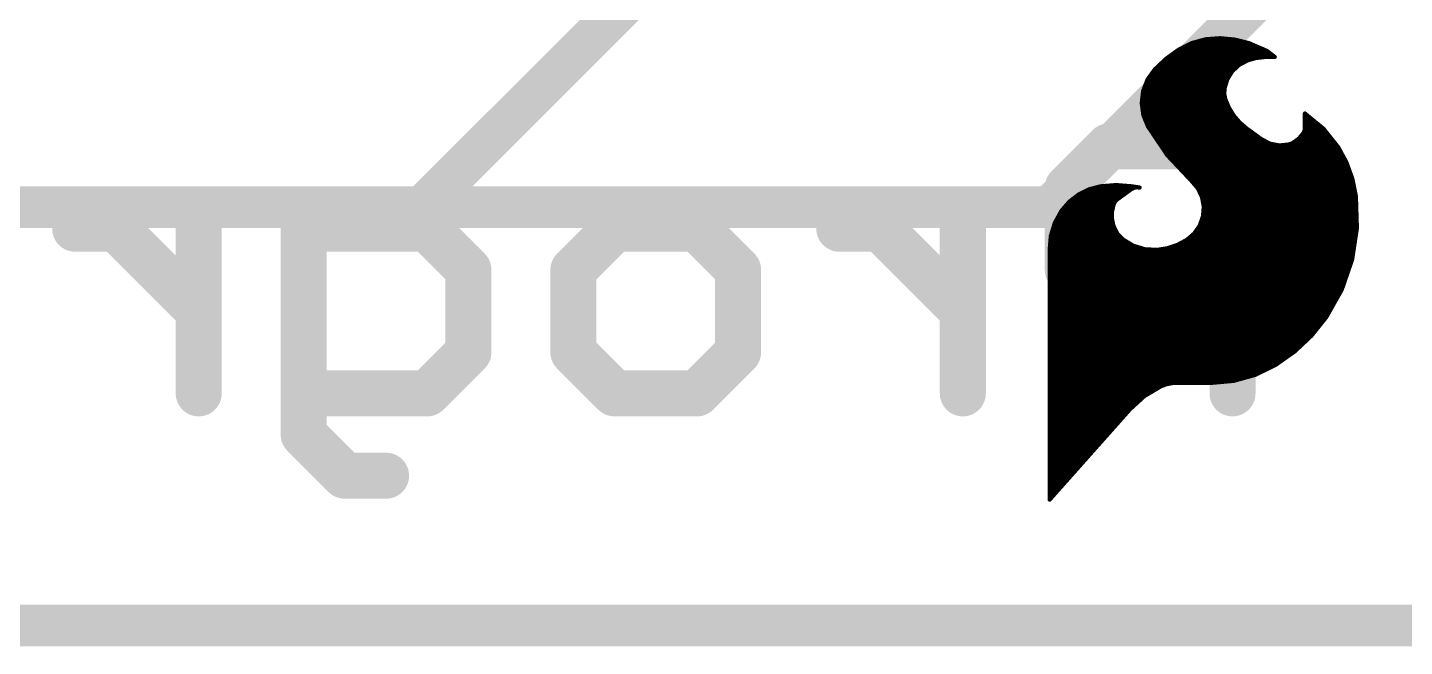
# Model space of a CAD drawing. Extents: x -15.4 to 59.8, y -10.2 to 15.4.
# Drawn here: x 23.01 to 31.36, y -0.13 to 3.63 of the extents above; entities that cross this region are included whole.
import ezdxf

# ---------------------------------------------------------------- set-up
doc = ezdxf.new("R2010")
doc.units = 0
for name, color, linetype in [('1', 12, 'CONTINUOUS'), ('16', 132, 'CONTINUOUS'), ('20', 53, 'CONTINUOUS'), ('21', 41, 'CONTINUOUS'), ('22', 40, 'CONTINUOUS'), ('23', 53, 'CONTINUOUS')]:
    doc.layers.add(name, color=color, linetype=linetype)

msp = doc.modelspace()

# ---------------------------------------------------------------- linework, layer by layer
at = {"layer": '1', "const_width": 0.254}
for points in [[(29.21, 2.54), (30.48, 3.81)], [(20.32, 2.54), (29.21, 2.54)], [(59.69, 0), (0, 0)]]:
    msp.add_lwpolyline(points, dxfattribs=at)
at = {"layer": '1', "const_width": 0.127}
for points in [[(29.1651, 2.5849, 1), (29.2549, 2.4951)], [(29.21, 2.4765, 1), (29.21, 2.6035)]]:
    msp.add_lwpolyline(points, format="xyb", dxfattribs=at)
at = {"layer": '16', "const_width": 0.254}
for points in [[(25.4, 2.54), (26.67, 3.81)], [(15.24, 2.54), (25.4, 2.54)], [(59.69, 0), (0, 0)]]:
    msp.add_lwpolyline(points, dxfattribs=at)
at = {"layer": '16', "const_width": 0.127}
for points in [[(25.3551, 2.5849, 1), (25.4449, 2.4951)], [(25.4, 2.4765, 1), (25.4, 2.6035)]]:
    msp.add_lwpolyline(points, format="xyb", dxfattribs=at)
at = {"layer": '20', "const_width": 0.254}
msp.add_lwpolyline([(0, 0), (59.69, 0)], dxfattribs=at)
at = {"layer": '21', "const_width": 0.0254}
for points in [[(30.0729, 3.5364), (29.9949, 3.4976)], [(30.0102, 3.5052), (30.4917, 3.5052)], [(30.0612, 3.5306), (30.4331, 3.5306)], [(30.1569, 3.5596), (30.0729, 3.5364)], [(30.144, 3.556), (30.3404, 3.556)], [(30.2438, 3.5662), (30.1569, 3.5596)], [(30.3339, 3.5577), (30.2438, 3.5662)], [(30.4216, 3.5357), (30.3339, 3.5577)], [(30.4445, 3.5255), (30.4216, 3.5357)], [(30.4801, 3.5103), (30.4445, 3.5255)], [(30.5305, 3.4882), (30.4801, 3.5103)], [(29.9172, 3.4416), (29.8476, 3.3757)], [(29.9039, 3.429), (30.4068, 3.429)], [(29.9949, 3.4976), (29.9172, 3.4416)], [(29.935, 3.4544), (30.574, 3.4544)], [(29.9702, 3.4798), (30.5414, 3.4798)], [(30.3607, 3.4045), (30.4115, 3.4315)], [(30.4115, 3.4315), (30.4627, 3.446)], [(30.4627, 3.446), (30.5156, 3.4519)], [(30.5156, 3.4519), (30.5766, 3.4519)], [(30.574, 3.4544), (30.5305, 3.4882)], [(30.5765, 3.4519), (30.574, 3.4544)], [(30.5766, 3.4519), (30.5765, 3.4519)], [(29.8476, 3.3757), (29.8045, 3.3153)], [(29.8312, 3.3528), (30.311, 3.3528)], [(29.8502, 3.3782), (30.3326, 3.3782)], [(29.8771, 3.4036), (30.3597, 3.4036)], [(30.2884, 3.3164), (30.3187, 3.3653)], [(30.3187, 3.3653), (30.3607, 3.4045)], [(29.8045, 3.3153), (29.7777, 3.2461)], [(29.7797, 3.2512), (30.2714, 3.2512)], [(29.7895, 3.2766), (30.2764, 3.2766)], [(29.7993, 3.302), (30.284, 3.302)], [(29.8131, 3.3274), (30.2952, 3.3274)], [(30.2704, 3.228), (30.2718, 3.2614)], [(30.2718, 3.2614), (30.2884, 3.3164)], [(29.7777, 3.2461), (29.7691, 3.1724)], [(29.7691, 3.1724), (29.779, 3.0989)], [(29.7694, 3.175), (30.2854, 3.175)], [(29.7724, 3.2004), (30.2759, 3.2004)], [(29.7753, 3.2258), (30.2708, 3.2258)], [(30.2769, 3.1953), (30.2704, 3.228)], [(30.2984, 3.1438), (30.2769, 3.1953)], [(29.7722, 3.1496), (30.296, 3.1496)], [(29.7756, 3.1242), (30.3105, 3.1242)], [(29.779, 3.0989), (29.807, 3.0302)], [(29.7791, 3.0988), (30.3262, 3.0988)], [(30.3277, 3.0963), (30.2984, 3.1438)], [(30.364, 3.0539), (30.3277, 3.0963)], [(30.8721, 3.0169), (30.7595, 3.109)], [(30.7595, 3.109), (30.7595, 3.0201)], [(30.7595, 3.0988), (30.772, 3.0988)], [(29.7894, 3.0734), (30.3473, 3.0734)], [(29.7998, 3.048), (30.3709, 3.048)], [(29.807, 3.0302), (29.9256, 2.8544)], [(29.8121, 3.0226), (30.4005, 3.0226)], [(29.8293, 2.9972), (30.4345, 2.9972)], [(30.4064, 3.0175), (30.364, 3.0539)], [(30.4978, 2.9515), (30.4064, 3.0175)], [(30.7575, 3.0056), (30.7518, 2.9921)], [(30.754, 2.9972), (30.8878, 2.9972)], [(30.7595, 3.0201), (30.7575, 3.0056)], [(30.7595, 3.0734), (30.803, 3.0734)], [(30.7595, 3.048), (30.8341, 3.048)], [(30.7595, 3.0226), (30.8651, 3.0226)], [(30.9627, 2.9032), (30.8721, 3.0169)], [(29.8464, 2.9718), (30.4697, 2.9718)], [(29.8635, 2.9464), (30.5078, 2.9464)], [(29.8807, 2.921), (30.5724, 2.921)], [(30.5491, 2.9253), (30.4978, 2.9515)], [(30.6057, 2.9149), (30.5491, 2.9253)], [(30.6629, 2.921), (30.6057, 2.9149)], [(30.6833, 2.9286), (30.6629, 2.921)], [(30.6629, 2.921), (30.9485, 2.921)], [(30.7222, 2.9554), (30.6833, 2.9286)], [(30.7091, 2.9464), (30.9283, 2.9464)], [(30.7518, 2.9921), (30.7222, 2.9554)], [(30.7354, 2.9718), (30.908, 2.9718)], [(29.8978, 2.8956), (30.9668, 2.8956)], [(29.9149, 2.8702), (30.9804, 2.8702)], [(29.9256, 2.8544), (30.0711, 2.7)], [(29.9346, 2.8448), (30.9941, 2.8448)], [(31.0128, 2.8098), (30.9627, 2.9032)], [(29.9586, 2.8194), (31.0077, 2.8194)], [(29.9825, 2.794), (31.0185, 2.794)], [(30.0064, 2.7686), (31.0276, 2.7686)], [(31.0486, 2.71), (31.0128, 2.8098)], [(29.5199, 2.667), (29.45, 2.6486)], [(29.6139, 2.6744), (29.5199, 2.667)], [(29.5199, 2.667), (29.7079, 2.667)], [(29.7079, 2.667), (29.6139, 2.6744)], [(29.7562, 2.6594), (29.7079, 2.667)], [(30.0304, 2.7432), (31.0367, 2.7432)], [(30.0543, 2.7178), (31.0458, 2.7178)], [(30.0711, 2.7), (30.1094, 2.6551)], [(30.0776, 2.6924), (31.0521, 2.6924)], [(30.0992, 2.667), (31.0572, 2.667)], [(31.0693, 2.606), (31.0486, 2.71)], [(29.3852, 2.6165), (29.3282, 2.5721)], [(29.3522, 2.5908), (29.6249, 2.5908)], [(29.3848, 2.6162), (29.6599, 2.6162)], [(29.45, 2.6486), (29.3852, 2.6165)], [(29.4359, 2.6416), (29.6949, 2.6416)], [(29.6077, 2.5749), (29.6215, 2.5883)], [(29.6215, 2.5883), (29.7054, 2.6492)], [(29.7054, 2.6492), (29.7211, 2.6576)], [(29.7211, 2.6576), (29.7385, 2.6611)], [(29.7385, 2.6611), (29.7562, 2.6594)], [(30.1094, 2.6551), (30.1349, 2.6018)], [(30.1159, 2.6416), (31.0622, 2.6416)], [(30.128, 2.6162), (31.0673, 2.6162)], [(30.1349, 2.6018), (30.1456, 2.5437)], [(30.1369, 2.5908), (31.0698, 2.5908)], [(31.0753, 2.4132), (31.0693, 2.606)], [(29.2812, 2.5171), (29.2411, 2.4439)], [(29.2798, 2.5146), (29.5891, 2.5146)], [(29.3282, 2.5721), (29.2812, 2.5171)], [(29.3008, 2.54), (29.5947, 2.54)], [(29.3224, 2.5654), (29.6027, 2.5654)], [(29.5888, 2.5133), (29.5987, 2.5578)], [(29.5888, 2.4677), (29.5888, 2.5133)], [(29.5987, 2.5578), (29.6077, 2.5749)], [(30.1456, 2.5437), (30.141, 2.4848)], [(30.1416, 2.5654), (31.0706, 2.5654)], [(30.1434, 2.5146), (31.0722, 2.5146)], [(30.1454, 2.54), (31.0714, 2.54)], [(29.2411, 2.4439), (29.2171, 2.364)], [(29.2318, 2.413), (29.6039, 2.413)], [(29.2394, 2.4384), (29.5953, 2.4384)], [(29.252, 2.4638), (29.5896, 2.4638)], [(29.2659, 2.4892), (29.5888, 2.4892)], [(29.5987, 2.4232), (29.5888, 2.4677)], [(29.6209, 2.3798), (29.5987, 2.4232)], [(30.1214, 2.4291), (30.088, 2.3804)], [(30.1104, 2.413), (31.0753, 2.413)], [(30.141, 2.4848), (30.1214, 2.4291)], [(30.1247, 2.4384), (31.0745, 2.4384)], [(30.1336, 2.4638), (31.0738, 2.4638)], [(30.1414, 2.4892), (31.073, 2.4892)], [(31.0465, 2.2225), (31.0753, 2.4132)], [(29.2171, 2.364), (29.2101, 2.2809)], [(29.2148, 2.3368), (29.6672, 2.3368)], [(29.2169, 2.3622), (29.6377, 2.3622)], [(29.2241, 2.3876), (29.6169, 2.3876)], [(29.6546, 2.3444), (29.6209, 2.3798)], [(29.718, 2.3062), (29.6546, 2.3444)], [(30.0432, 2.3419), (29.9868, 2.3115)], [(30.0337, 2.3368), (31.0638, 2.3368)], [(30.088, 2.3804), (30.0432, 2.3419)], [(30.0669, 2.3622), (31.0676, 2.3622)], [(30.093, 2.3876), (31.0715, 2.3876)], [(29.2101, 2.2809), (29.2101, 0.7645)], [(29.2101, 2.2606), (31.0522, 2.2606)], [(29.2105, 2.286), (29.7842, 2.286)], [(29.2127, 2.3114), (29.7094, 2.3114)], [(29.7888, 2.2846), (29.718, 2.3062)], [(29.8628, 2.2809), (29.7888, 2.2846)], [(29.9261, 2.291), (29.8628, 2.2809)], [(29.8948, 2.286), (31.0561, 2.286)], [(29.9868, 2.3115), (29.9261, 2.291)], [(29.9865, 2.3114), (31.0599, 2.3114)], [(29.2101, 2.2352), (31.0484, 2.2352)], [(29.2101, 2.2098), (31.0421, 2.2098)], [(29.2101, 2.1844), (31.0334, 2.1844)], [(30.9837, 2.0401), (31.0465, 2.2225)], [(29.2101, 2.159), (31.0246, 2.159)], [(29.2101, 2.1336), (31.0159, 2.1336)], [(29.2101, 2.1082), (31.0071, 2.1082)], [(29.2101, 2.0828), (30.9984, 2.0828)], [(29.2101, 2.0574), (30.9896, 2.0574)], [(29.2101, 2.032), (30.9791, 2.032)], [(29.2101, 2.0066), (30.9648, 2.0066)], [(30.889, 1.872), (30.9837, 2.0401)], [(29.2101, 1.9812), (30.9505, 1.9812)], [(29.2101, 1.9558), (30.9362, 1.9558)], [(29.2101, 1.9304), (30.9219, 1.9304)], [(29.2101, 1.905), (30.9076, 1.905)], [(29.2101, 1.8796), (30.8933, 1.8796)], [(29.2101, 1.8542), (30.8748, 1.8542)], [(29.2101, 1.8288), (30.8545, 1.8288)], [(30.8006, 1.7613), (30.889, 1.872)], [(29.2101, 1.8034), (30.8342, 1.8034)], [(29.2101, 1.778), (30.8139, 1.778)], [(29.2101, 1.7526), (30.7913, 1.7526)], [(30.6974, 1.6641), (30.8006, 1.7613)], [(29.2101, 1.7272), (30.7644, 1.7272)], [(29.2101, 1.7018), (30.7374, 1.7018)], [(29.2101, 1.6764), (30.7105, 1.6764)], [(30.5817, 1.5824), (30.6974, 1.6641)], [(29.2101, 1.651), (30.6789, 1.651)], [(29.2101, 1.6256), (30.6429, 1.6256)], [(29.2101, 1.6002), (30.6069, 1.6002)], [(30.4587, 1.5224), (30.5817, 1.5824)], [(29.2101, 1.5748), (30.5661, 1.5748)], [(29.2101, 1.5494), (30.514, 1.5494)], [(29.2101, 1.524), (30.4619, 1.524)], [(29.2101, 1.4986), (30.3734, 1.4986)], [(30.3268, 1.4856), (30.4587, 1.5224)], [(29.2101, 1.4732), (30.1905, 1.4732)], [(29.2101, 1.4478), (29.8771, 1.4478)], [(29.2101, 1.4224), (29.8344, 1.4224)], [(29.7845, 1.3927), (29.8857, 1.4529)], [(29.8857, 1.4529), (29.9229, 1.4664)], [(29.9229, 1.4664), (29.9619, 1.4732)], [(29.9619, 1.4732), (30.1905, 1.4732)], [(30.1905, 1.4732), (30.3268, 1.4856)], [(29.2101, 1.397), (29.7917, 1.397)], [(29.2101, 1.3716), (29.7614, 1.3716)], [(29.2101, 1.3462), (29.7337, 1.3462)], [(29.6977, 1.3132), (29.7845, 1.3927)], [(29.2101, 1.3208), (29.706, 1.3208)], [(29.2101, 0.7645), (29.6977, 1.3132)], [(29.2101, 1.2954), (29.6819, 1.2954)], [(29.2101, 1.27), (29.6593, 1.27)], [(29.2101, 1.2446), (29.6367, 1.2446)], [(29.2101, 1.2192), (29.6142, 1.2192)], [(29.2101, 1.1938), (29.5916, 1.1938)], [(29.2101, 1.1684), (29.569, 1.1684)], [(29.2101, 1.143), (29.5465, 1.143)], [(29.2101, 1.1176), (29.5239, 1.1176)], [(29.2101, 1.0922), (29.5013, 1.0922)], [(29.2101, 1.0668), (29.4787, 1.0668)], [(29.2101, 1.0414), (29.4562, 1.0414)], [(29.2101, 1.016), (29.4336, 1.016)], [(29.2101, 0.9906), (29.411, 0.9906)], [(29.2101, 0.9652), (29.3885, 0.9652)], [(29.2101, 0.9398), (29.3659, 0.9398)], [(29.2101, 0.9144), (29.3433, 0.9144)], [(29.2101, 0.889), (29.3207, 0.889)], [(29.2101, 0.8636), (29.2982, 0.8636)], [(29.2101, 0.8382), (29.2756, 0.8382)], [(29.2101, 0.8128), (29.253, 0.8128)], [(29.2101, 0.7874), (29.2304, 0.7874)]]:
    msp.add_lwpolyline(points, dxfattribs=at)
at = {"layer": '21', "const_width": 0.0127}
for points in [[(30.0102, 3.5116, 1), (30.0102, 3.4989)], [(30.0612, 3.537, 1), (30.0612, 3.5243)], [(30.0712, 3.5425, 1), (30.0746, 3.5303)], [(30.0757, 3.5307, 1), (30.0701, 3.5421)], [(30.144, 3.5623, 1), (30.144, 3.5497)], [(30.1564, 3.5659, 1), (30.1574, 3.5532)], [(30.1586, 3.5535, 1), (30.1552, 3.5657)], [(30.2444, 3.5725, 1), (30.2432, 3.5599)], [(30.2443, 3.5599, 1), (30.2433, 3.5725)], [(30.3354, 3.5638, 1), (30.3323, 3.5515)], [(30.3332, 3.5513, 1), (30.3345, 3.564)], [(30.3404, 3.5497, 1), (30.3404, 3.5623)], [(30.4242, 3.5415, 1), (30.419, 3.5299)], [(30.4201, 3.5295, 1), (30.4231, 3.5419)], [(30.4331, 3.5243, 1), (30.4331, 3.537)], [(30.447, 3.5313, 1), (30.442, 3.5197)], [(30.4419, 3.5197, 1), (30.4471, 3.5313)], [(30.4826, 3.5161, 1), (30.4776, 3.5045)], [(30.4776, 3.5045, 1), (30.4826, 3.5161)], [(30.4917, 3.4989, 1), (30.4917, 3.5116)], [(29.9039, 3.4354, 1), (29.9039, 3.4227)], [(29.9135, 3.4467, 1), (29.9209, 3.4364)], [(29.9216, 3.4369, 1), (29.9128, 3.4462)], [(29.935, 3.4607, 1), (29.935, 3.4481)], [(29.9702, 3.4861, 1), (29.9702, 3.4735)], [(29.9921, 3.5033, 1), (29.9977, 3.4919)], [(29.9986, 3.4924, 1), (29.9912, 3.5028)], [(30.4098, 3.4376, 1), (30.4132, 3.4254)], [(30.4068, 3.4227, 1), (30.4068, 3.4354)], [(30.4145, 3.4259, 1), (30.4085, 3.4371)], [(30.462, 3.4523, 1), (30.4634, 3.4397)], [(30.4644, 3.4399, 1), (30.461, 3.4521)], [(30.5156, 3.4583, 1), (30.5156, 3.4456)], [(30.5163, 3.4456, 1), (30.5149, 3.4582)], [(30.5344, 3.4932, 1), (30.5266, 3.4832)], [(30.528, 3.4824, 1), (30.5331, 3.494)], [(30.5414, 3.4735, 1), (30.5414, 3.4861)], [(30.5785, 3.4589, 1), (30.5695, 3.4499)], [(30.5701, 3.4494, 1), (30.5779, 3.4594)], [(30.5765, 3.4583, 1), (30.5765, 3.4456)], [(30.572, 3.4474, 1), (30.581, 3.4564)], [(30.574, 3.4481, 1), (30.574, 3.4607)], [(30.5766, 3.4456, 1), (30.5766, 3.4583)], [(30.5766, 3.4456, 1), (30.5766, 3.4583)], [(29.8312, 3.3592, 1), (29.8312, 3.3465)], [(29.8432, 3.3803, 1), (29.852, 3.3711)], [(29.8528, 3.372, 1), (29.8424, 3.3794)], [(29.8502, 3.3845, 1), (29.8502, 3.3719)], [(29.8771, 3.4099, 1), (29.8771, 3.3973)], [(30.311, 3.3465, 1), (30.311, 3.3592)], [(30.3144, 3.3699, 1), (30.3231, 3.3606)], [(30.3241, 3.3619, 1), (30.3133, 3.3686)], [(30.3326, 3.3719, 1), (30.3326, 3.3845)], [(30.3578, 3.4101, 1), (30.3637, 3.3989)], [(30.3651, 3.3999, 1), (30.3564, 3.4092)], [(30.3597, 3.3973, 1), (30.3597, 3.4099)], [(29.7797, 3.2576, 1), (29.7797, 3.2449)], [(29.7895, 3.283, 1), (29.7895, 3.2703)], [(29.7993, 3.3083, 1), (29.7993, 3.2957)], [(29.7993, 3.319, 1), (29.8096, 3.3116)], [(29.8104, 3.313, 1), (29.7985, 3.3176)], [(29.8131, 3.3338, 1), (29.8131, 3.3211)], [(30.2781, 3.2611, 1), (30.2655, 3.2617)], [(30.2657, 3.2632, 1), (30.2779, 3.2596)], [(30.2714, 3.2449, 1), (30.2714, 3.2576)], [(30.2764, 3.2703, 1), (30.2764, 3.283)], [(30.283, 3.3198, 1), (30.2938, 3.3131)], [(30.2945, 3.3146, 1), (30.2823, 3.3183)], [(30.284, 3.2957, 1), (30.284, 3.3083)], [(30.2952, 3.3211, 1), (30.2952, 3.3338)], [(29.7754, 3.1733, 1), (29.7628, 3.1716)], [(29.7628, 3.1732, 1), (29.7754, 3.1717)], [(29.7694, 3.1814, 1), (29.7694, 3.1687)], [(29.7724, 3.2067, 1), (29.7724, 3.1941)], [(29.7753, 3.2321, 1), (29.7753, 3.2195)], [(29.784, 3.2454, 1), (29.7714, 3.2469)], [(29.7718, 3.2484, 1), (29.7837, 3.2438)], [(30.264, 3.2283, 1), (30.2767, 3.2278)], [(30.2766, 3.2293, 1), (30.2642, 3.2268)], [(30.2828, 3.1977, 1), (30.271, 3.1929)], [(30.2707, 3.1941, 1), (30.2831, 3.1965)], [(30.2708, 3.2195, 1), (30.2708, 3.2321)], [(30.2759, 3.1941, 1), (30.2759, 3.2067)], [(30.2854, 3.1687, 1), (30.2854, 3.1814)], [(29.7722, 3.1559, 1), (29.7722, 3.1433)], [(29.7756, 3.1305, 1), (29.7756, 3.1179)], [(29.7727, 3.0981, 1), (29.7853, 3.0998)], [(29.7849, 3.1013, 1), (29.7732, 3.0965)], [(29.7791, 3.1052, 1), (29.7791, 3.0925)], [(30.3038, 3.1471, 1), (30.293, 3.1405)], [(30.2925, 3.1413, 1), (30.3042, 3.1462)], [(30.296, 3.1433, 1), (30.296, 3.1559)], [(30.3105, 3.1179, 1), (30.3105, 3.1305)], [(30.3325, 3.1004, 1), (30.3229, 3.0922)], [(30.3223, 3.093, 1), (30.3331, 3.0996)], [(30.3262, 3.0925, 1), (30.3262, 3.1052)], [(30.7635, 3.1139, 1), (30.7555, 3.1041)], [(30.7659, 3.109, 1), (30.7532, 3.109)], [(30.7595, 3.1052, 1), (30.7595, 3.0925)], [(30.772, 3.0925, 1), (30.772, 3.1052)], [(29.7894, 3.0798, 1), (29.7894, 3.0671)], [(29.7998, 3.0543, 1), (29.7998, 3.0417)], [(29.8123, 3.0338, 1), (29.8017, 3.0266)], [(29.8011, 3.0278, 1), (29.8129, 3.0326)], [(29.8121, 3.029, 1), (29.8121, 3.0163)], [(29.8293, 3.0036, 1), (29.8293, 2.9909)], [(30.3473, 3.0671, 1), (30.3473, 3.0798)], [(30.3682, 3.0587, 1), (30.3599, 3.0491)], [(30.3592, 3.0498, 1), (30.3689, 3.058)], [(30.3709, 3.0417, 1), (30.3709, 3.0543)], [(30.4101, 3.0226, 1), (30.4027, 3.0124)], [(30.4005, 3.0163, 1), (30.4005, 3.029)], [(30.4023, 3.0127, 1), (30.4105, 3.0223)], [(30.4345, 2.9909, 1), (30.4345, 3.0036)], [(30.754, 3.0036, 1), (30.754, 2.9909)], [(30.7512, 3.0064, 1), (30.7638, 3.0047)], [(30.7634, 3.0031, 1), (30.7517, 3.0081)], [(30.7595, 3.0798, 1), (30.7595, 3.0671)], [(30.7595, 3.0543, 1), (30.7595, 3.0417)], [(30.7595, 3.029, 1), (30.7595, 3.0163)], [(30.7658, 3.0192, 1), (30.7532, 3.021)], [(30.7532, 3.0201, 1), (30.7659, 3.0201)], [(30.803, 3.0671, 1), (30.803, 3.0798)], [(30.8341, 3.0417, 1), (30.8341, 3.0543)], [(30.8651, 3.0163, 1), (30.8651, 3.029)], [(30.877, 3.0209, 1), (30.8671, 3.013)], [(30.868, 3.012, 1), (30.8761, 3.0218)], [(30.8878, 2.9909, 1), (30.8878, 3.0036)], [(29.8464, 2.9781, 1), (29.8464, 2.9655)], [(29.8635, 2.9527, 1), (29.8635, 2.9401)], [(29.8807, 2.9274, 1), (29.8807, 2.9147)], [(30.4697, 2.9655, 1), (30.4697, 2.9781)], [(30.5007, 2.9572, 1), (30.4949, 2.9458)], [(30.4941, 2.9464, 1), (30.5015, 2.9566)], [(30.5078, 2.9401, 1), (30.5078, 2.9527)], [(30.5502, 2.9316, 1), (30.5479, 2.9191)], [(30.5462, 2.9197, 1), (30.552, 2.931)], [(30.5724, 2.9147, 1), (30.5724, 2.9274)], [(30.605, 2.9212, 1), (30.6063, 2.9085)], [(30.6045, 2.9086, 1), (30.6068, 2.9211)], [(30.6629, 2.9274, 1), (30.6629, 2.9147)], [(30.6607, 2.927, 1), (30.6651, 2.915)], [(30.6636, 2.9147, 1), (30.6622, 2.9273)], [(30.6797, 2.9338, 1), (30.6869, 2.9234)], [(30.6855, 2.9226, 1), (30.6811, 2.9346)], [(30.7091, 2.9527, 1), (30.7091, 2.9401)], [(30.7172, 2.9594, 1), (30.7271, 2.9514)], [(30.7258, 2.9501, 1), (30.7186, 2.9606)], [(30.7354, 2.9781, 1), (30.7354, 2.9655)], [(30.746, 2.9946, 1), (30.7576, 2.9896)], [(30.7567, 2.9881, 1), (30.7469, 2.9961)], [(30.908, 2.9655, 1), (30.908, 2.9781)], [(30.9283, 2.9401, 1), (30.9283, 2.9527)], [(30.9485, 2.9147, 1), (30.9485, 2.9274)], [(29.8978, 2.9019, 1), (29.8978, 2.8893)], [(29.9149, 2.8765, 1), (29.9149, 2.8639)], [(29.9302, 2.8587, 1), (29.921, 2.85)], [(29.9204, 2.8508, 1), (29.9309, 2.8579)], [(29.9346, 2.8512, 1), (29.9346, 2.8385)], [(30.9683, 2.9062, 1), (30.9571, 2.9002)], [(30.9577, 2.8992, 1), (30.9677, 2.9072)], [(30.9668, 2.8893, 1), (30.9668, 2.9019)], [(30.9804, 2.8639, 1), (30.9804, 2.8765)], [(30.9941, 2.8385, 1), (30.9941, 2.8512)], [(29.9586, 2.8258, 1), (29.9586, 2.8131)], [(29.9825, 2.8003, 1), (29.9825, 2.7877)], [(30.0064, 2.775, 1), (30.0064, 2.7623)], [(31.0188, 2.8119, 1), (31.0069, 2.8076)], [(31.0072, 2.8068, 1), (31.0184, 2.8128)], [(31.0077, 2.8131, 1), (31.0077, 2.8258)], [(31.0185, 2.7877, 1), (31.0185, 2.8003)], [(31.0276, 2.7623, 1), (31.0276, 2.775)], [(29.5199, 2.6734, 1), (29.5199, 2.6607)], [(29.5194, 2.6733, 1), (29.5204, 2.6607)], [(29.5215, 2.6609, 1), (29.5183, 2.6731)], [(29.6144, 2.6807, 1), (29.6134, 2.668)], [(29.6144, 2.668, 1), (29.6134, 2.6807)], [(29.7089, 2.6733, 1), (29.7069, 2.6607)], [(29.7074, 2.6607, 1), (29.7084, 2.6733)], [(29.7079, 2.6607, 1), (29.7079, 2.6734)], [(30.0304, 2.7496, 1), (30.0304, 2.7369)], [(30.0543, 2.7241, 1), (30.0543, 2.7115)], [(30.0759, 2.7041, 1), (30.0663, 2.6959)], [(30.0665, 2.6956, 1), (30.0757, 2.7044)], [(30.0776, 2.6987, 1), (30.0776, 2.6861)], [(30.0992, 2.6734, 1), (30.0992, 2.6607)], [(31.0367, 2.7369, 1), (31.0367, 2.7496)], [(31.0549, 2.7112, 1), (31.0424, 2.7087)], [(31.0427, 2.7078, 1), (31.0546, 2.7121)], [(31.0458, 2.7115, 1), (31.0458, 2.7241)], [(31.0521, 2.6861, 1), (31.0521, 2.6987)], [(31.0572, 2.6607, 1), (31.0572, 2.6734)], [(29.3522, 2.5972, 1), (29.3522, 2.5845)], [(29.3848, 2.6225, 1), (29.3848, 2.6099)], [(29.3824, 2.6222, 1), (29.388, 2.6108)], [(29.3891, 2.6115, 1), (29.3813, 2.6215)], [(29.4359, 2.6479, 1), (29.4359, 2.6353)], [(29.4484, 2.6547, 1), (29.4516, 2.6424)], [(29.4528, 2.6429, 1), (29.4472, 2.6543)], [(29.6178, 2.5934, 1), (29.6252, 2.5832)], [(29.6259, 2.5838, 1), (29.6171, 2.5928)], [(29.6249, 2.5845, 1), (29.6249, 2.5972)], [(29.6599, 2.6099, 1), (29.6599, 2.6225)], [(29.6949, 2.6353, 1), (29.6949, 2.6479)], [(29.7024, 2.6548, 1), (29.7084, 2.6436)], [(29.7091, 2.6441, 1), (29.7017, 2.6543)], [(29.7198, 2.6638, 1), (29.7223, 2.6514)], [(29.7241, 2.652, 1), (29.7181, 2.6632)], [(29.7391, 2.6674, 1), (29.7379, 2.6548)], [(29.7398, 2.6549, 1), (29.7372, 2.6673)], [(29.7552, 2.6531, 1), (29.7572, 2.6657)], [(29.7556, 2.6531, 1), (29.7568, 2.6657)], [(30.1152, 2.6578, 1), (30.1037, 2.6523)], [(30.1046, 2.6509, 1), (30.1143, 2.6592)], [(30.1159, 2.6479, 1), (30.1159, 2.6353)], [(30.128, 2.6225, 1), (30.128, 2.6099)], [(30.1411, 2.6029, 1), (30.1286, 2.6006)], [(30.1291, 2.599, 1), (30.1406, 2.6045)], [(30.1369, 2.5972, 1), (30.1369, 2.5845)], [(31.0622, 2.6353, 1), (31.0622, 2.6479)], [(31.0756, 2.6062, 1), (31.063, 2.6058)], [(31.0631, 2.6048, 1), (31.0755, 2.6072)], [(31.0673, 2.6099, 1), (31.0673, 2.6225)], [(31.0698, 2.5845, 1), (31.0698, 2.5972)], [(29.2798, 2.521, 1), (29.2798, 2.5083)], [(29.2764, 2.5212, 1), (29.286, 2.513)], [(29.2868, 2.514, 1), (29.2756, 2.5202)], [(29.3008, 2.5463, 1), (29.3008, 2.5337)], [(29.3224, 2.5717, 1), (29.3224, 2.5591)], [(29.3243, 2.5771, 1), (29.3321, 2.5671)], [(29.333, 2.568, 1), (29.3233, 2.5762)], [(29.5951, 2.5133, 1), (29.5824, 2.5133)], [(29.5826, 2.5147, 1), (29.595, 2.5119)], [(29.5891, 2.5083, 1), (29.5891, 2.521)], [(29.5931, 2.5608, 1), (29.6043, 2.5548)], [(29.6049, 2.5564, 1), (29.5925, 2.5592)], [(29.5947, 2.5337, 1), (29.5947, 2.5463)], [(29.6033, 2.5794, 1), (29.6121, 2.5703)], [(29.6133, 2.5719, 1), (29.6021, 2.5778)], [(29.6027, 2.5591, 1), (29.6027, 2.5717)], [(30.1416, 2.5717, 1), (30.1416, 2.5591)], [(30.1434, 2.521, 1), (30.1434, 2.5083)], [(30.1454, 2.5463, 1), (30.1454, 2.5337)], [(30.152, 2.5432, 1), (30.1393, 2.5442)], [(30.1394, 2.5425, 1), (30.1519, 2.5448)], [(31.0706, 2.5591, 1), (31.0706, 2.5717)], [(31.0714, 2.5337, 1), (31.0714, 2.5463)], [(31.0722, 2.5083, 1), (31.0722, 2.521)], [(29.2318, 2.4194, 1), (29.2318, 2.4067)], [(29.2394, 2.4447, 1), (29.2394, 2.4321)], [(29.2355, 2.447, 1), (29.2467, 2.4409)], [(29.2472, 2.4421, 1), (29.235, 2.4458)], [(29.252, 2.4701, 1), (29.252, 2.4575)], [(29.2659, 2.4956, 1), (29.2659, 2.4829)], [(29.5824, 2.4677, 1), (29.5951, 2.4677)], [(29.595, 2.4691, 1), (29.5826, 2.4663)], [(29.5888, 2.4829, 1), (29.5888, 2.4956)], [(29.5896, 2.4575, 1), (29.5896, 2.4701)], [(29.6044, 2.4261, 1), (29.593, 2.4203)], [(29.5925, 2.4218, 1), (29.6049, 2.4246)], [(29.5953, 2.4321, 1), (29.5953, 2.4447)], [(29.6039, 2.4067, 1), (29.6039, 2.4194)], [(30.1104, 2.4194, 1), (30.1104, 2.4067)], [(30.1154, 2.4312, 1), (30.1274, 2.427)], [(30.1266, 2.4255, 1), (30.1162, 2.4327)], [(30.1247, 2.4447, 1), (30.1247, 2.4321)], [(30.1336, 2.4701, 1), (30.1336, 2.4575)], [(30.1347, 2.4853, 1), (30.1474, 2.4843)], [(30.1414, 2.4956, 1), (30.1414, 2.4829)], [(30.147, 2.4827, 1), (30.1351, 2.4869)], [(31.0816, 2.4122, 1), (31.0691, 2.4141)], [(31.073, 2.4829, 1), (31.073, 2.4956)], [(31.0738, 2.4575, 1), (31.0738, 2.4701)], [(31.0745, 2.4321, 1), (31.0745, 2.4447)], [(31.0753, 2.4067, 1), (31.0753, 2.4194)], [(29.2148, 2.3432, 1), (29.2148, 2.3305)], [(29.2169, 2.3685, 1), (29.2169, 2.3559)], [(29.2234, 2.3635, 1), (29.2107, 2.3646)], [(29.211, 2.3659, 1), (29.2231, 2.3622)], [(29.2241, 2.3939, 1), (29.2241, 2.3813)], [(29.6255, 2.3841, 1), (29.6163, 2.3754)], [(29.6153, 2.3769, 1), (29.6266, 2.3826)], [(29.6169, 2.3813, 1), (29.6169, 2.3939)], [(29.6377, 2.3559, 1), (29.6377, 2.3685)], [(29.6579, 2.3498, 1), (29.6513, 2.339)], [(29.65, 2.34, 1), (29.6592, 2.3488)], [(29.6672, 2.3305, 1), (29.6672, 2.3432)], [(30.0337, 2.3432, 1), (30.0337, 2.3305)], [(30.0391, 2.3467, 1), (30.0473, 2.3371)], [(30.0462, 2.3363, 1), (30.0402, 2.3475)], [(30.0669, 2.3685, 1), (30.0669, 2.3559)], [(30.0828, 2.3839, 1), (30.0933, 2.3768)], [(30.0922, 2.3755, 1), (30.0839, 2.3852)], [(30.093, 2.3939, 1), (30.093, 2.3813)], [(31.0638, 2.3305, 1), (31.0638, 2.3432)], [(31.0676, 2.3559, 1), (31.0676, 2.3685)], [(31.069, 2.413, 1), (31.0817, 2.4134)], [(31.0715, 2.3813, 1), (31.0715, 2.3939)], [(29.2165, 2.2809, 1), (29.2037, 2.2809)], [(29.2038, 2.2814, 1), (29.2164, 2.2804)], [(29.2101, 2.267, 1), (29.2101, 2.2543)], [(29.2105, 2.2923, 1), (29.2105, 2.2797)], [(29.2127, 2.3177, 1), (29.2127, 2.3051)], [(29.7094, 2.3051, 1), (29.7094, 2.3177)], [(29.7199, 2.3123, 1), (29.7162, 2.3001)], [(29.7147, 2.3007, 1), (29.7213, 2.3116)], [(29.7892, 2.2909, 1), (29.7885, 2.2782)], [(29.7842, 2.2797, 1), (29.7842, 2.2923)], [(29.787, 2.2785, 1), (29.7907, 2.2906)], [(29.8618, 2.2872, 1), (29.8638, 2.2746)], [(29.8625, 2.2746, 1), (29.8631, 2.2872)], [(29.8948, 2.2923, 1), (29.8948, 2.2797)], [(29.9241, 2.297, 1), (29.9281, 2.285)], [(29.9271, 2.2847, 1), (29.9251, 2.2972)], [(29.9865, 2.3177, 1), (29.9865, 2.3051)], [(29.9838, 2.3171, 1), (29.9898, 2.3059)], [(29.9888, 2.3055, 1), (29.9848, 2.3175)], [(31.0522, 2.2543, 1), (31.0522, 2.267)], [(31.0561, 2.2797, 1), (31.0561, 2.2923)], [(31.0599, 2.3051, 1), (31.0599, 2.3177)], [(29.2101, 2.2416, 1), (29.2101, 2.2289)], [(29.2101, 2.2161, 1), (29.2101, 2.2035)], [(29.2101, 2.1907, 1), (29.2101, 2.1781)], [(31.0334, 2.1781, 1), (31.0334, 2.1907)], [(31.0402, 2.2234, 1), (31.0528, 2.2215)], [(31.0525, 2.2204, 1), (31.0405, 2.2245)], [(31.0421, 2.2035, 1), (31.0421, 2.2161)], [(31.0484, 2.2289, 1), (31.0484, 2.2416)], [(29.2101, 2.1654, 1), (29.2101, 2.1527)], [(29.2101, 2.1399, 1), (29.2101, 2.1273)], [(29.2101, 2.1145, 1), (29.2101, 2.1019)], [(29.2101, 2.0892, 1), (29.2101, 2.0765)], [(30.9984, 2.0765, 1), (30.9984, 2.0892)], [(31.0071, 2.1019, 1), (31.0071, 2.1145)], [(31.0159, 2.1273, 1), (31.0159, 2.1399)], [(31.0246, 2.1527, 1), (31.0246, 2.1654)], [(29.2101, 2.0637, 1), (29.2101, 2.0511)], [(29.2101, 2.0383, 1), (29.2101, 2.0257)], [(29.2101, 2.013, 1), (29.2101, 2.0003)], [(30.9648, 2.0003, 1), (30.9648, 2.013)], [(30.9777, 2.0421, 1), (30.9897, 2.038)], [(30.9892, 2.037, 1), (30.9781, 2.0432)], [(30.9791, 2.0257, 1), (30.9791, 2.0383)], [(30.9896, 2.0511, 1), (30.9896, 2.0637)], [(29.2101, 1.9876, 1), (29.2101, 1.9748)], [(29.2101, 1.9622, 1), (29.2101, 1.9494)], [(29.2101, 1.9368, 1), (29.2101, 1.9241)], [(30.9219, 1.9241, 1), (30.9219, 1.9368)], [(30.9362, 1.9494, 1), (30.9362, 1.9622)], [(30.9505, 1.9748, 1), (30.9505, 1.9876)], [(29.2101, 1.9114, 1), (29.2101, 1.8986)], [(29.2101, 1.886, 1), (29.2101, 1.8733)], [(29.2101, 1.8606, 1), (29.2101, 1.8478)], [(29.2101, 1.8352, 1), (29.2101, 1.8224)], [(30.8545, 1.8224, 1), (30.8545, 1.8352)], [(30.8748, 1.8478, 1), (30.8748, 1.8606)], [(30.8835, 1.8751, 1), (30.8945, 1.8689)], [(30.894, 1.868, 1), (30.884, 1.876)], [(30.8933, 1.8733, 1), (30.8933, 1.886)], [(30.9076, 1.8986, 1), (30.9076, 1.9114)], [(29.2101, 1.8098, 1), (29.2101, 1.7971)], [(29.2101, 1.7844, 1), (29.2101, 1.7716)], [(29.2101, 1.759, 1), (29.2101, 1.7463)], [(30.7913, 1.7463, 1), (30.7913, 1.759)], [(30.7956, 1.7653, 1), (30.8055, 1.7573)], [(30.8049, 1.7567, 1), (30.7962, 1.7659)], [(30.8139, 1.7716, 1), (30.8139, 1.7844)], [(30.8342, 1.7971, 1), (30.8342, 1.8098)], [(29.2101, 1.7336, 1), (29.2101, 1.7208)], [(29.2101, 1.7082, 1), (29.2101, 1.6954)], [(29.2101, 1.6828, 1), (29.2101, 1.6701)], [(30.6931, 1.6687, 1), (30.7018, 1.6595)], [(30.7011, 1.6589, 1), (30.6938, 1.6693)], [(30.7105, 1.6701, 1), (30.7105, 1.6828)], [(30.7374, 1.6954, 1), (30.7374, 1.7082)], [(30.7644, 1.7208, 1), (30.7644, 1.7336)], [(29.2101, 1.6574, 1), (29.2101, 1.6446)], [(29.2101, 1.632, 1), (29.2101, 1.6193)], [(29.2101, 1.6066, 1), (29.2101, 1.5938)], [(30.578, 1.5876, 1), (30.5854, 1.5772)], [(30.5845, 1.5767, 1), (30.5789, 1.5881)], [(30.6069, 1.5938, 1), (30.6069, 1.6066)], [(30.6429, 1.6193, 1), (30.6429, 1.632)], [(30.6789, 1.6446, 1), (30.6789, 1.6574)], [(29.2101, 1.5812, 1), (29.2101, 1.5684)], [(29.2101, 1.5558, 1), (29.2101, 1.5431)], [(29.2101, 1.5304, 1), (29.2101, 1.5176)], [(29.2101, 1.505, 1), (29.2101, 1.4923)], [(30.3734, 1.4923, 1), (30.3734, 1.505)], [(30.4559, 1.5281, 1), (30.4614, 1.5167)], [(30.4604, 1.5163, 1), (30.457, 1.5285)], [(30.4619, 1.5176, 1), (30.4619, 1.5304)], [(30.514, 1.5431, 1), (30.514, 1.5558)], [(30.5661, 1.5684, 1), (30.5661, 1.5812)], [(29.2101, 1.4796, 1), (29.2101, 1.4668)], [(29.2101, 1.4542, 1), (29.2101, 1.4414)], [(29.2101, 1.4288, 1), (29.2101, 1.4161)], [(29.8344, 1.4161, 1), (29.8344, 1.4288)], [(29.8771, 1.4414, 1), (29.8771, 1.4542)], [(29.8835, 1.4589, 1), (29.8879, 1.4469)], [(29.8889, 1.4474, 1), (29.8825, 1.4584)], [(29.9218, 1.4726, 1), (29.924, 1.4601)], [(29.9251, 1.4604, 1), (29.9208, 1.4723)], [(29.9619, 1.4796, 1), (29.9619, 1.4668)], [(29.963, 1.4669, 1), (29.9608, 1.4795)], [(30.1899, 1.4795, 1), (30.1911, 1.4669)], [(30.1905, 1.4668, 1), (30.1905, 1.4796)], [(30.1905, 1.4668, 1), (30.1905, 1.4796)], [(30.3251, 1.4917, 1), (30.3285, 1.4795)], [(30.3274, 1.4793, 1), (30.3262, 1.4919)], [(29.2101, 1.4034, 1), (29.2101, 1.3906)], [(29.2101, 1.378, 1), (29.2101, 1.3653)], [(29.2101, 1.3526, 1), (29.2101, 1.3398)], [(29.7337, 1.3398, 1), (29.7337, 1.3526)], [(29.7614, 1.3653, 1), (29.7614, 1.378)], [(29.7813, 1.3982, 1), (29.7877, 1.3873)], [(29.7888, 1.3881, 1), (29.7802, 1.3974)], [(29.7917, 1.3906, 1), (29.7917, 1.4034)], [(29.2101, 1.3272, 1), (29.2101, 1.3144)], [(29.2101, 1.3018, 1), (29.2101, 1.2891)], [(29.2101, 1.2764, 1), (29.2101, 1.2636)], [(29.2101, 1.251, 1), (29.2101, 1.2383)], [(29.6367, 1.2383, 1), (29.6367, 1.251)], [(29.6593, 1.2636, 1), (29.6593, 1.2764)], [(29.6819, 1.2891, 1), (29.6819, 1.3018)], [(29.6934, 1.3179, 1), (29.702, 1.3085)], [(29.7024, 1.309, 1), (29.693, 1.3174)], [(29.706, 1.3144, 1), (29.706, 1.3272)], [(29.2101, 1.2256, 1), (29.2101, 1.2128)], [(29.2101, 1.2002, 1), (29.2101, 1.1874)], [(29.2101, 1.1748, 1), (29.2101, 1.1621)], [(29.569, 1.1621, 1), (29.569, 1.1748)], [(29.5916, 1.1874, 1), (29.5916, 1.2002)], [(29.6142, 1.2128, 1), (29.6142, 1.2256)], [(29.2101, 1.1494, 1), (29.2101, 1.1366)], [(29.2101, 1.124, 1), (29.2101, 1.1113)], [(29.2101, 1.0986, 1), (29.2101, 1.0858)], [(29.5013, 1.0858, 1), (29.5013, 1.0986)], [(29.5239, 1.1113, 1), (29.5239, 1.124)], [(29.5465, 1.1366, 1), (29.5465, 1.1494)], [(29.2101, 1.0732, 1), (29.2101, 1.0604)], [(29.2101, 1.0478, 1), (29.2101, 1.0351)], [(29.2101, 1.0224, 1), (29.2101, 1.0096)], [(29.2101, 0.997, 1), (29.2101, 0.9843)], [(29.411, 0.9843, 1), (29.411, 0.997)], [(29.4336, 1.0096, 1), (29.4336, 1.0224)], [(29.4562, 1.0351, 1), (29.4562, 1.0478)], [(29.4787, 1.0604, 1), (29.4787, 1.0732)], [(29.2101, 0.9716, 1), (29.2101, 0.9589)], [(29.2101, 0.9462, 1), (29.2101, 0.9335)], [(29.2101, 0.9207, 1), (29.2101, 0.9081)], [(29.3433, 0.9081, 1), (29.3433, 0.9207)], [(29.3659, 0.9335, 1), (29.3659, 0.9462)], [(29.3885, 0.9589, 1), (29.3885, 0.9716)], [(29.2101, 0.8953, 1), (29.2101, 0.8827)], [(29.2101, 0.87, 1), (29.2101, 0.8573)], [(29.2101, 0.8446, 1), (29.2101, 0.8319)], [(29.2756, 0.8319, 1), (29.2756, 0.8446)], [(29.2982, 0.8573, 1), (29.2982, 0.87)], [(29.3207, 0.8827, 1), (29.3207, 0.8953)], [(29.2101, 0.8192, 1), (29.2101, 0.8065)], [(29.2101, 0.7937, 1), (29.2101, 0.7811)], [(29.2054, 0.7687, 1), (29.2148, 0.7603)], [(29.2037, 0.7645, 1), (29.2165, 0.7645)], [(29.2304, 0.7811, 1), (29.2304, 0.7937)], [(29.253, 0.8065, 1), (29.253, 0.8192)]]:
    msp.add_lwpolyline(points, format="xyb", dxfattribs=at)
at = {"layer": '22', "const_width": 0.2794}
for points in [[(29.5703, 2.9096), (29.3203, 2.6596)], [(30.3202, 2.9096), (29.5703, 2.9096)], [(30.3202, 1.4097), (30.3202, 2.9096)], [(29.3203, 2.6596), (29.3203, 2.1596)], [(23.5445, 2.4096), (23.2945, 2.4096)], [(24.0445, 1.9097), (23.5445, 2.4096)], [(24.0445, 1.4097), (24.0445, 2.4096)], [(24.6817, 1.1597), (24.6817, 2.4096)], [(24.6817, 2.4096), (25.4317, 2.4096)], [(25.4317, 2.4096), (25.6816, 2.1596)], [(26.3189, 2.1596), (26.5688, 2.4096)], [(26.5688, 2.4096), (27.0688, 2.4096)], [(27.0688, 2.4096), (27.3188, 2.1596)], [(28.1831, 2.4096), (27.9331, 2.4096)], [(28.6831, 1.9097), (28.1831, 2.4096)], [(28.6831, 1.4097), (28.6831, 2.4096)], [(25.6816, 2.1596), (25.6816, 1.6597)], [(26.3189, 1.6597), (26.3189, 2.1596)], [(27.3188, 2.1596), (27.3188, 1.6597)], [(29.3203, 2.1596), (29.5703, 1.9097)], [(29.5703, 1.9097), (30.3202, 1.9097)], [(25.6816, 1.6597), (25.4317, 1.4097)], [(26.5688, 1.4097), (26.3189, 1.6597)], [(27.3188, 1.6597), (27.0688, 1.4097)], [(25.4317, 1.4097), (24.6817, 1.4097)], [(27.0688, 1.4097), (26.5688, 1.4097)], [(24.9317, 0.9097), (24.6817, 1.1597)], [(25.1817, 0.9097), (24.9317, 0.9097)]]:
    msp.add_lwpolyline(points, dxfattribs=at)
at = {"layer": '22', "const_width": 0.1397}
for points in [[(29.5703, 2.9794, 1), (29.5703, 2.8397)], [(29.6197, 2.8602, 1), (29.5209, 2.959)], [(30.3901, 2.9096, 1), (30.2504, 2.9096)], [(30.3202, 2.8397, 1), (30.3202, 2.9794)], [(29.3902, 2.6596, 1), (29.2505, 2.6596)], [(29.2709, 2.709, 1), (29.3697, 2.6102)], [(23.2945, 2.4795, 1), (23.2945, 2.3398)], [(23.5939, 2.459, 1), (23.4951, 2.3602)], [(23.5445, 2.3398, 1), (23.5445, 2.4795)], [(24.1143, 2.4096, 1), (23.9746, 2.4096)], [(24.6817, 2.4795, 1), (24.6817, 2.3398)], [(24.7516, 2.4096, 1), (24.6119, 2.4096)], [(25.481, 2.459, 1), (25.3823, 2.3602)], [(25.4317, 2.3398, 1), (25.4317, 2.4795)], [(26.5688, 2.4795, 1), (26.5688, 2.3398)], [(26.6182, 2.3602, 1), (26.5195, 2.459)], [(27.1182, 2.459, 1), (27.0194, 2.3602)], [(27.0688, 2.3398, 1), (27.0688, 2.4795)], [(27.9331, 2.4795, 1), (27.9331, 2.3398)], [(28.2325, 2.459, 1), (28.1337, 2.3602)], [(28.1831, 2.3398, 1), (28.1831, 2.4795)], [(28.7529, 2.4096, 1), (28.6132, 2.4096)], [(25.7515, 2.1596, 1), (25.6118, 2.1596)], [(25.6322, 2.1102, 1), (25.731, 2.209)], [(26.3887, 2.1596, 1), (26.249, 2.1596)], [(26.2695, 2.209, 1), (26.3683, 2.1102)], [(27.3886, 2.1596, 1), (27.2489, 2.1596)], [(27.2694, 2.1102, 1), (27.3682, 2.209)], [(29.3697, 2.209, 1), (29.2709, 2.1102)], [(29.2505, 2.1596, 1), (29.3902, 2.1596)], [(23.9951, 1.8603, 1), (24.0939, 1.9591)], [(28.6337, 1.8603, 1), (28.7325, 1.9591)], [(29.5703, 1.9795, 1), (29.5703, 1.8398)], [(29.5209, 1.8603, 1), (29.6197, 1.9591)], [(30.3202, 1.8398, 1), (30.3202, 1.9795)], [(25.731, 1.6103, 1), (25.6322, 1.7091)], [(26.3683, 1.7091, 1), (26.2695, 1.6103)], [(27.3682, 1.6103, 1), (27.2694, 1.7091)], [(25.6118, 1.6597, 1), (25.7515, 1.6597)], [(26.249, 1.6597, 1), (26.3887, 1.6597)], [(27.2489, 1.6597, 1), (27.3886, 1.6597)], [(24.6817, 1.4796, 1), (24.6817, 1.3399)], [(25.3823, 1.4591, 1), (25.481, 1.3603)], [(25.4317, 1.3399, 1), (25.4317, 1.4796)], [(26.5688, 1.4796, 1), (26.5688, 1.3399)], [(26.5195, 1.3603, 1), (26.6182, 1.4591)], [(27.0194, 1.4591, 1), (27.1182, 1.3603)], [(27.0688, 1.3399, 1), (27.0688, 1.4796)], [(23.9746, 1.4097, 1), (24.1143, 1.4097)], [(28.6132, 1.4097, 1), (28.7529, 1.4097)], [(30.2504, 1.4097, 1), (30.3901, 1.4097)], [(24.7311, 1.2091, 1), (24.6323, 1.1103)], [(24.6119, 1.1597, 1), (24.7516, 1.1597)], [(24.9317, 0.9796, 1), (24.9317, 0.8399)], [(24.8823, 0.8603, 1), (24.9811, 0.9591)], [(25.1817, 0.8399, 1), (25.1817, 0.9796)]]:
    msp.add_lwpolyline(points, format="xyb", dxfattribs=at)
at = {"layer": '23'}
msp.add_point((29.21, 0.762), dxfattribs=at)

doc.saveas('drawing.dxf')
